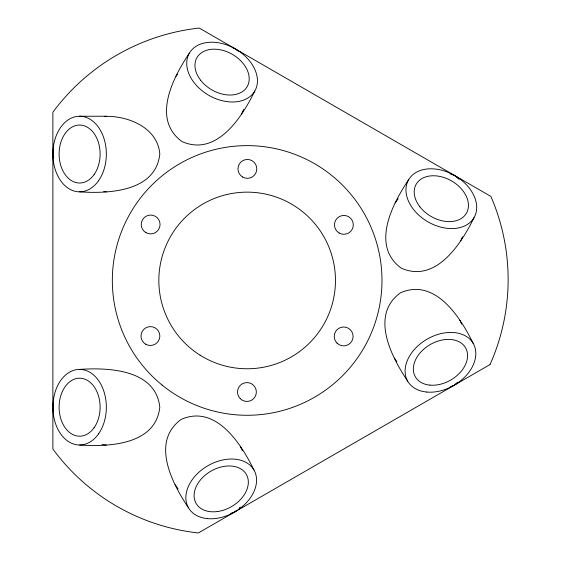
<?xml version="1.0" encoding="UTF-8"?>
<svg xmlns="http://www.w3.org/2000/svg" width="561" height="561" viewBox="0 0 561 561"><rect width="100%" height="100%" fill="white"/><g stroke="black" fill="none" stroke-linecap="round" stroke-linejoin="round"><path stroke-width="0.84" d="M53.632 149.955L52.874 154.037L53.632 158.111M53.632 403.121L52.874 407.202L53.632 411.276M189.338 53.197C173.125 77.341 151.239 119.128 181.981 141.554C216.77 156.968 242.022 117.116 254.82 91.008A37.804 26.732 30 0 0 217.282 42.601A37.804 26.732 30 0 0 194.134 82.698A37.804 26.732 30 0 0 254.82 91.008M241.454 114.156L243.628 109.423M408.59 179.786C392.377 203.924 370.491 245.711 401.227 268.137C436.023 283.55 461.268 243.698 474.066 217.591A37.804 26.732 30 0 0 436.535 169.184A37.804 26.732 30 0 0 413.38 209.281A37.804 26.732 30 0 0 474.066 217.591M460.7 240.739L462.516 236.791M175.972 76.352L177.479 74.227M395.217 202.935L398.233 198.685M236.469 510.433L234.575 512.046L230.669 513.427M238.986 508.273L240.248 507.193M457.608 382.23L453.828 385.463L450.693 386.571M104.612 116.386C127.852 115.454 157.858 127.677 159.808 154.037C155.755 191.869 108.617 193.811 79.606 191.841M79.606 445.006C108.617 446.977 155.755 445.034 159.808 407.202C155.755 369.362 108.617 367.427 79.606 369.397M79.606 116.232L106.338 116.232M103.743 191.596L106.338 191.841M102.018 444.607L106.338 445.006M233.103 48.12L235.445 48.954L237.969 51.107M449.999 173.875L454.69 175.537L459.108 179.31M473.196 343.409C460.399 317.302 435.154 277.45 400.358 292.863C369.622 315.289 391.508 357.077 407.721 381.214M394.355 358.065L396.865 361.607M253.951 469.992C241.153 443.884 215.901 404.032 181.112 419.446C150.369 441.872 172.255 483.659 188.468 507.803M175.102 484.648L178.118 488.904M459.831 320.261L461.647 324.209M240.585 446.844L242.401 450.792M490.026 364.566L198.377 532.95A208.517 208.517 0 0 1 52.874 449.003L52.874 112.228A210.592 210.592 0 0 1 199.239 28.05L490.896 196.434A208.881 208.881 0 0 1 490.026 364.566M200.102 355.19A88.315 88.315 0 0 0 335.401 283.831A88.315 88.315 0 0 0 205.957 202.339A88.315 88.315 0 0 0 200.102 355.19M162.08 385.049A134.829 134.829 0 0 0 380.274 301.832A134.829 134.829 0 0 0 199.106 154.478A134.829 134.829 0 0 0 162.08 385.049M242.668 177.045A9.418 9.418 0 0 0 256.798 168.889A9.418 9.418 0 0 0 242.668 160.726A9.418 9.418 0 0 0 242.668 177.045M240.276 398.675A9.418 9.418 0 0 0 256.033 394.453A9.418 9.418 0 0 0 244.498 382.918A9.418 9.418 0 0 0 240.276 398.675M339.174 233.018A9.418 9.418 0 0 0 353.304 224.863A9.418 9.418 0 0 0 339.174 216.707A9.418 9.418 0 0 0 339.174 233.018M337 343.094A9.418 9.418 0 0 0 352.764 338.872A9.418 9.418 0 0 0 341.221 327.329A9.418 9.418 0 0 0 337 343.094M145.713 344.202A9.418 9.418 0 0 0 159.843 336.046A9.418 9.418 0 0 0 145.713 327.89A9.418 9.418 0 0 0 145.713 344.202M145.93 232.633A9.418 9.418 0 0 0 160.06 224.477A9.418 9.418 0 0 0 145.93 216.322A9.418 9.418 0 0 0 145.93 232.633M98.512 180.768A37.804 26.732 -90 0 0 86.527 117.515A37.804 26.732 -90 0 0 53.786 163.819A37.804 26.732 -90 0 0 98.512 180.768M98.512 433.933A37.804 26.732 -90 0 0 86.527 370.681A37.804 26.732 -90 0 0 53.786 416.984A37.804 26.732 -90 0 0 98.512 433.933M207.507 518.63A37.804 26.732 -30 0 0 256.293 476.633A37.804 26.732 -30 0 0 199.828 471.429A37.804 26.732 -30 0 0 207.507 518.63M426.76 392.048A37.804 26.732 -30 0 0 475.546 350.05A37.804 26.732 -30 0 0 419.074 344.847A37.804 26.732 -30 0 0 426.76 392.048M200.642 80.237A29.004 20.512 30 0 0 247.198 86.604A29.004 20.512 30 0 0 218.397 49.473A29.004 20.512 30 0 0 200.642 80.237M419.887 206.82A29.004 20.512 30 0 0 466.443 213.187A29.004 20.512 30 0 0 437.65 176.056A29.004 20.512 30 0 0 419.887 206.82M429.95 385.127A29.004 20.512 -30 0 0 467.376 352.904A29.004 20.512 -30 0 0 424.053 348.914A29.004 20.512 -30 0 0 429.95 385.127M217.535 511.527A29.004 20.512 -30 0 0 246.328 474.396A29.004 20.512 -30 0 0 199.772 480.763A29.004 20.512 -30 0 0 217.535 511.527M94.108 427.706A29.004 20.512 -90 0 0 84.914 379.187A29.004 20.512 -90 0 0 59.796 414.705A29.004 20.512 -90 0 0 94.108 427.706M94.108 174.541A29.004 20.512 -90 0 0 84.914 126.022A29.004 20.512 -90 0 0 59.796 161.54A29.004 20.512 -90 0 0 94.108 174.541"/></g></svg>
